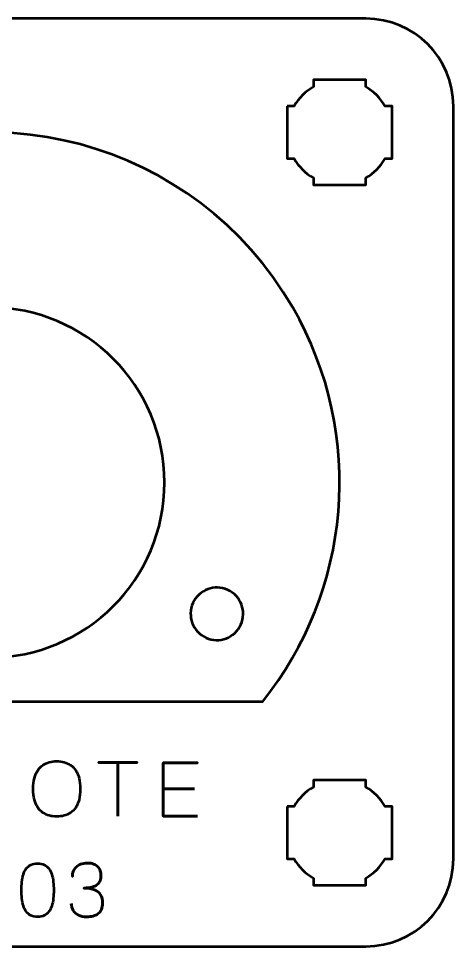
# Model space of a CAD drawing. Header units: centimetres. Extents: x -13.15 to -7.85, y -17.5 to -12.2.
# Drawn here: x -10.33 to -7.85, y -17.5 to -12.2 of the extents above; entities that cross this region are included whole.
import ezdxf

# ---------------------------------------------------------------- set-up
doc = ezdxf.new("R2010")
doc.units = ezdxf.units.CM
doc.header["$MEASUREMENT"] = 0
doc.layers.add('Layer 1', color=7, linetype='Continuous')

msp = doc.modelspace()

# ---------------------------------------------------------------- linework, layer by layer
at = {"layer": 'Layer 1', "lineweight": 53}
for points, knots in [([(-13.15, -17), (-13.15, -17), (-13.15, -12.7), (-13.15, -12.7), (-13.15, -12.7), (-13.15, -12.42391), (-12.92609, -12.2), (-12.65, -12.2), (-12.65, -12.2), (-12.65, -12.2), (-8.35, -12.2), (-8.35, -12.2), (-8.35, -12.2), (-8.07391, -12.2), (-7.85, -12.42391), (-7.85, -12.7), (-7.85, -12.7), (-7.85, -12.7), (-7.85, -17), (-7.85, -17), (-7.85, -17), (-7.85, -17.27609), (-8.07391, -17.5), (-8.35, -17.5), (-8.35, -17.5), (-8.35, -17.5), (-12.65, -17.5), (-12.65, -17.5), (-12.65, -17.5), (-12.92609, -17.5), (-13.15, -17.27609), (-13.15, -17)], [0, 0, 0, 0, 0.125, 0.125, 0.125, 0.125, 0.25, 0.25, 0.25, 0.25, 0.375, 0.375, 0.375, 0.375, 0.5, 0.5, 0.5, 0.5, 0.625, 0.625, 0.625, 0.625, 0.75, 0.75, 0.75, 0.75, 0.875, 0.875, 0.875, 0.875, 1, 1, 1, 1]), ([(-8.8, -12.7), (-8.8, -12.7), (-8.75985, -12.7), (-8.75985, -12.7), (-8.75985, -12.7), (-8.7335, -12.65447), (-8.69553, -12.6165), (-8.65, -12.59015), (-8.65, -12.59015), (-8.65, -12.59015), (-8.65, -12.55), (-8.65, -12.55), (-8.65, -12.55), (-8.65, -12.55), (-8.5, -12.55), (-8.5, -12.55), (-8.5, -12.55), (-8.5, -12.55), (-8.35, -12.55), (-8.35, -12.55), (-8.35, -12.55), (-8.35, -12.55), (-8.35, -12.59015), (-8.35, -12.59015), (-8.35, -12.59015), (-8.30447, -12.6165), (-8.2665, -12.65447), (-8.24015, -12.7), (-8.24015, -12.7), (-8.24015, -12.7), (-8.2, -12.7), (-8.2, -12.7), (-8.2, -12.7), (-8.2, -12.7), (-8.2, -12.85), (-8.2, -12.85), (-8.2, -12.85), (-8.2, -12.85), (-8.2, -13), (-8.2, -13), (-8.2, -13), (-8.2, -13), (-8.24015, -13), (-8.24015, -13), (-8.24015, -13), (-8.2665, -13.04553), (-8.30447, -13.0835), (-8.35, -13.10985), (-8.35, -13.10985), (-8.35, -13.10985), (-8.35, -13.15), (-8.35, -13.15), (-8.35, -13.15), (-8.35, -13.15), (-8.5, -13.15), (-8.5, -13.15), (-8.5, -13.15), (-8.5, -13.15), (-8.65, -13.15), (-8.65, -13.15), (-8.65, -13.15), (-8.65, -13.15), (-8.65, -13.10985), (-8.65, -13.10985), (-8.65, -13.10985), (-8.69553, -13.0835), (-8.7335, -13.04553), (-8.75985, -13), (-8.75985, -13), (-8.75985, -13), (-8.8, -13), (-8.8, -13), (-8.8, -13), (-8.8, -13), (-8.8, -12.85), (-8.8, -12.85), (-8.8, -12.85), (-8.8, -12.85), (-8.8, -12.7), (-8.8, -12.7)], [0, 0, 0, 0, 0.05, 0.05, 0.05, 0.05, 0.1, 0.1, 0.1, 0.1, 0.15, 0.15, 0.15, 0.15, 0.2, 0.2, 0.2, 0.2, 0.25, 0.25, 0.25, 0.25, 0.3, 0.3, 0.3, 0.3, 0.35, 0.35, 0.35, 0.35, 0.4, 0.4, 0.4, 0.4, 0.45, 0.45, 0.45, 0.45, 0.5, 0.5, 0.5, 0.5, 0.55, 0.55, 0.55, 0.55, 0.6, 0.6, 0.6, 0.6, 0.65, 0.65, 0.65, 0.65, 0.7, 0.7, 0.7, 0.7, 0.75, 0.75, 0.75, 0.75, 0.8, 0.8, 0.8, 0.8, 0.85, 0.85, 0.85, 0.85, 0.9, 0.9, 0.9, 0.9, 0.95, 0.95, 0.95, 0.95, 1, 1, 1, 1]), ([(-9.5, -14.85), (-9.5, -15.40218), (-9.94782, -15.85), (-10.5, -15.85), (-10.5, -15.85), (-11.05218, -15.85), (-11.5, -15.40218), (-11.5, -14.85), (-11.5, -14.85), (-11.5, -14.29782), (-11.05218, -13.85), (-10.5, -13.85), (-10.5, -13.85), (-9.94782, -13.85), (-9.5, -14.29782), (-9.5, -14.85)], [0, 0, 0, 0, 0.25, 0.25, 0.25, 0.25, 0.5, 0.5, 0.5, 0.5, 0.75, 0.75, 0.75, 0.75, 1, 1, 1, 1]), ([(-9.27596, -15.7299), (-9.34769, -15.68849), (-9.37228, -15.59673), (-9.33087, -15.525), (-9.33087, -15.525), (-9.28945, -15.45327), (-9.19769, -15.42868), (-9.12596, -15.4701), (-9.12596, -15.4701), (-9.05423, -15.51151), (-9.02964, -15.60327), (-9.07106, -15.675), (-9.07106, -15.675), (-9.11247, -15.74673), (-9.20423, -15.77132), (-9.27596, -15.7299)], [0, 0, 0, 0, 0.25, 0.25, 0.25, 0.25, 0.5, 0.5, 0.5, 0.5, 0.75, 0.75, 0.75, 0.75, 1, 1, 1, 1]), ([(-8.8, -16.7), (-8.8, -16.7), (-8.75985, -16.7), (-8.75985, -16.7), (-8.75985, -16.7), (-8.7335, -16.65447), (-8.69553, -16.6165), (-8.65, -16.59015), (-8.65, -16.59015), (-8.65, -16.59015), (-8.65, -16.55), (-8.65, -16.55), (-8.65, -16.55), (-8.65, -16.55), (-8.5, -16.55), (-8.5, -16.55), (-8.5, -16.55), (-8.5, -16.55), (-8.35, -16.55), (-8.35, -16.55), (-8.35, -16.55), (-8.35, -16.55), (-8.35, -16.59015), (-8.35, -16.59015), (-8.35, -16.59015), (-8.30447, -16.6165), (-8.2665, -16.65447), (-8.24015, -16.7), (-8.24015, -16.7), (-8.24015, -16.7), (-8.2, -16.7), (-8.2, -16.7), (-8.2, -16.7), (-8.2, -16.7), (-8.2, -16.85), (-8.2, -16.85), (-8.2, -16.85), (-8.2, -16.85), (-8.2, -17), (-8.2, -17), (-8.2, -17), (-8.2, -17), (-8.24015, -17), (-8.24015, -17), (-8.24015, -17), (-8.2665, -17.04553), (-8.30447, -17.0835), (-8.35, -17.10985), (-8.35, -17.10985), (-8.35, -17.10985), (-8.35, -17.15), (-8.35, -17.15), (-8.35, -17.15), (-8.35, -17.15), (-8.5, -17.15), (-8.5, -17.15), (-8.5, -17.15), (-8.5, -17.15), (-8.65, -17.15), (-8.65, -17.15), (-8.65, -17.15), (-8.65, -17.15), (-8.65, -17.10985), (-8.65, -17.10985), (-8.65, -17.10985), (-8.69553, -17.0835), (-8.7335, -17.04553), (-8.75985, -17), (-8.75985, -17), (-8.75985, -17), (-8.8, -17), (-8.8, -17), (-8.8, -17), (-8.8, -17), (-8.8, -16.85), (-8.8, -16.85), (-8.8, -16.85), (-8.8, -16.85), (-8.8, -16.7), (-8.8, -16.7)], [0, 0, 0, 0, 0.05, 0.05, 0.05, 0.05, 0.1, 0.1, 0.1, 0.1, 0.15, 0.15, 0.15, 0.15, 0.2, 0.2, 0.2, 0.2, 0.25, 0.25, 0.25, 0.25, 0.3, 0.3, 0.3, 0.3, 0.35, 0.35, 0.35, 0.35, 0.4, 0.4, 0.4, 0.4, 0.45, 0.45, 0.45, 0.45, 0.5, 0.5, 0.5, 0.5, 0.55, 0.55, 0.55, 0.55, 0.6, 0.6, 0.6, 0.6, 0.65, 0.65, 0.65, 0.65, 0.7, 0.7, 0.7, 0.7, 0.75, 0.75, 0.75, 0.75, 0.8, 0.8, 0.8, 0.8, 0.85, 0.85, 0.85, 0.85, 0.9, 0.9, 0.9, 0.9, 0.95, 0.95, 0.95, 0.95, 1, 1, 1, 1])]:
    msp.add_open_spline(points, degree=3, knots=knots, dxfattribs=at)
at = {"layer": 'Layer 1', "color": 5, "lineweight": 53}
for points, knots in [([(-11.5, -13.11795), (-10.54359, -12.56576), (-9.32013, -12.89359), (-8.76795, -13.85), (-8.76795, -13.85), (-8.3441, -14.58412), (-8.43879, -15.47555), (-8.93821, -16.1), (-8.93821, -16.1), (-8.93821, -16.1), (-12.06154, -16.1), (-12.06154, -16.1), (-12.06154, -16.1), (-12.12366, -16.02222), (-12.18076, -15.93883), (-12.23205, -15.85), (-12.23205, -15.85), (-12.78424, -14.89359), (-12.45641, -13.67013), (-11.5, -13.11795)], [0, 0, 0, 0, 0.2, 0.2, 0.2, 0.2, 0.4, 0.4, 0.4, 0.4, 0.6, 0.6, 0.6, 0.6, 0.8, 0.8, 0.8, 0.8, 1, 1, 1, 1]), ([(-10.11565, -16.7579), (-10.10076, -16.75797), (-10.08665, -16.75621), (-10.07318, -16.75275), (-10.07318, -16.75275), (-10.05977, -16.74922), (-10.0475, -16.74372), (-10.03628, -16.7361), (-10.03628, -16.7361), (-10.02506, -16.72855), (-10.01532, -16.7186), (-10.00707, -16.70632), (-10.00707, -16.70632), (-9.99881, -16.69405), (-9.99246, -16.67916), (-9.98795, -16.66166), (-9.98795, -16.66166), (-9.98336, -16.64417), (-9.9811, -16.62377), (-9.98103, -16.60042), (-9.98103, -16.60042), (-9.9811, -16.57707), (-9.98336, -16.55668), (-9.98795, -16.53911), (-9.98795, -16.53911), (-9.99246, -16.52154), (-9.99881, -16.50658), (-10.00707, -16.49424), (-10.00707, -16.49424), (-10.01532, -16.48189), (-10.02506, -16.47187), (-10.03628, -16.46418), (-10.03628, -16.46418), (-10.0475, -16.45649), (-10.05977, -16.45092), (-10.07318, -16.44732), (-10.07318, -16.44732), (-10.08665, -16.44379), (-10.10076, -16.44203), (-10.11565, -16.4421), (-10.11565, -16.4421), (-10.13054, -16.44203), (-10.14465, -16.44379), (-10.15813, -16.44732), (-10.15813, -16.44732), (-10.17153, -16.45092), (-10.18381, -16.45649), (-10.19503, -16.46418), (-10.19503, -16.46418), (-10.20624, -16.47187), (-10.21598, -16.48189), (-10.22424, -16.49424), (-10.22424, -16.49424), (-10.23249, -16.50658), (-10.23884, -16.52154), (-10.24336, -16.53911), (-10.24336, -16.53911), (-10.24794, -16.55668), (-10.2502, -16.57707), (-10.25027, -16.60042), (-10.25027, -16.60042), (-10.2502, -16.62377), (-10.24794, -16.64417), (-10.24336, -16.66166), (-10.24336, -16.66166), (-10.23884, -16.67916), (-10.23249, -16.69405), (-10.22424, -16.70632), (-10.22424, -16.70632), (-10.21598, -16.7186), (-10.20624, -16.72855), (-10.19503, -16.7361), (-10.19503, -16.7361), (-10.18381, -16.74372), (-10.17153, -16.74922), (-10.15813, -16.75275), (-10.15813, -16.75275), (-10.14465, -16.75621), (-10.13054, -16.75797), (-10.11565, -16.7579)], [0, 0, 0, 0, 0.05, 0.05, 0.05, 0.05, 0.1, 0.1, 0.1, 0.1, 0.15, 0.15, 0.15, 0.15, 0.2, 0.2, 0.2, 0.2, 0.25, 0.25, 0.25, 0.25, 0.3, 0.3, 0.3, 0.3, 0.35, 0.35, 0.35, 0.35, 0.4, 0.4, 0.4, 0.4, 0.45, 0.45, 0.45, 0.45, 0.5, 0.5, 0.5, 0.5, 0.55, 0.55, 0.55, 0.55, 0.6, 0.6, 0.6, 0.6, 0.65, 0.65, 0.65, 0.65, 0.7, 0.7, 0.7, 0.7, 0.75, 0.75, 0.75, 0.75, 0.8, 0.8, 0.8, 0.8, 0.85, 0.85, 0.85, 0.85, 0.9, 0.9, 0.9, 0.9, 0.95, 0.95, 0.95, 0.95, 1, 1, 1, 1]), ([(-10.11565, -16.7579), (-10.10076, -16.75797), (-10.08665, -16.75621), (-10.07318, -16.75275), (-10.07318, -16.75275), (-10.05977, -16.74922), (-10.0475, -16.74372), (-10.03628, -16.7361), (-10.03628, -16.7361), (-10.02506, -16.72855), (-10.01532, -16.7186), (-10.00707, -16.70632), (-10.00707, -16.70632), (-9.99881, -16.69405), (-9.99246, -16.67916), (-9.98795, -16.66166), (-9.98795, -16.66166), (-9.98336, -16.64417), (-9.9811, -16.62377), (-9.98103, -16.60042), (-9.98103, -16.60042), (-9.9811, -16.57707), (-9.98336, -16.55668), (-9.98795, -16.53911), (-9.98795, -16.53911), (-9.99246, -16.52154), (-9.99881, -16.50658), (-10.00707, -16.49424), (-10.00707, -16.49424), (-10.01532, -16.48189), (-10.02506, -16.47187), (-10.03628, -16.46418), (-10.03628, -16.46418), (-10.0475, -16.45649), (-10.05977, -16.45092), (-10.07318, -16.44732), (-10.07318, -16.44732), (-10.08665, -16.44379), (-10.10076, -16.44203), (-10.11565, -16.4421), (-10.11565, -16.4421), (-10.13054, -16.44203), (-10.14465, -16.44379), (-10.15813, -16.44732), (-10.15813, -16.44732), (-10.17153, -16.45092), (-10.18381, -16.45649), (-10.19503, -16.46418), (-10.19503, -16.46418), (-10.20624, -16.47187), (-10.21598, -16.48189), (-10.22424, -16.49424), (-10.22424, -16.49424), (-10.23249, -16.50658), (-10.23884, -16.52154), (-10.24336, -16.53911), (-10.24336, -16.53911), (-10.24794, -16.55668), (-10.2502, -16.57707), (-10.25027, -16.60042), (-10.25027, -16.60042), (-10.2502, -16.62377), (-10.24794, -16.64417), (-10.24336, -16.66166), (-10.24336, -16.66166), (-10.23884, -16.67916), (-10.23249, -16.69405), (-10.22424, -16.70632), (-10.22424, -16.70632), (-10.21598, -16.7186), (-10.20624, -16.72855), (-10.19503, -16.7361), (-10.19503, -16.7361), (-10.18381, -16.74372), (-10.17153, -16.74922), (-10.15813, -16.75275), (-10.15813, -16.75275), (-10.14465, -16.75621), (-10.13054, -16.75797), (-10.11565, -16.7579)], [0, 0, 0, 0, 0.05, 0.05, 0.05, 0.05, 0.1, 0.1, 0.1, 0.1, 0.15, 0.15, 0.15, 0.15, 0.2, 0.2, 0.2, 0.2, 0.25, 0.25, 0.25, 0.25, 0.3, 0.3, 0.3, 0.3, 0.35, 0.35, 0.35, 0.35, 0.4, 0.4, 0.4, 0.4, 0.45, 0.45, 0.45, 0.45, 0.5, 0.5, 0.5, 0.5, 0.55, 0.55, 0.55, 0.55, 0.6, 0.6, 0.6, 0.6, 0.65, 0.65, 0.65, 0.65, 0.7, 0.7, 0.7, 0.7, 0.75, 0.75, 0.75, 0.75, 0.8, 0.8, 0.8, 0.8, 0.85, 0.85, 0.85, 0.85, 0.9, 0.9, 0.9, 0.9, 0.95, 0.95, 0.95, 0.95, 1, 1, 1, 1]), ([(-9.76683, -16.75536), (-9.76683, -16.75536), (-9.76683, -16.45014), (-9.76683, -16.45014), (-9.76683, -16.45014), (-9.76683, -16.45014), (-9.87647, -16.45014), (-9.87647, -16.45014), (-9.87647, -16.45014), (-9.87647, -16.45014), (-9.65634, -16.45014), (-9.65634, -16.45014), (-9.65634, -16.45014), (-9.65634, -16.45014), (-9.76683, -16.45014), (-9.76683, -16.45014), (-9.76683, -16.45014), (-9.76683, -16.45014), (-9.76683, -16.75536), (-9.76683, -16.75536)], [0, 0, 0, 0, 0.2, 0.2, 0.2, 0.2, 0.4, 0.4, 0.4, 0.4, 0.6, 0.6, 0.6, 0.6, 0.8, 0.8, 0.8, 0.8, 1, 1, 1, 1]), ([(-9.31133, -16.75536), (-9.31133, -16.75536), (-9.5086, -16.75536), (-9.5086, -16.75536), (-9.5086, -16.75536), (-9.5086, -16.75536), (-9.5086, -16.45183), (-9.5086, -16.45183), (-9.5086, -16.45183), (-9.5086, -16.45183), (-9.31133, -16.45183), (-9.31133, -16.45183), (-9.31133, -16.45183), (-9.31133, -16.45183), (-9.5086, -16.45183), (-9.5086, -16.45183), (-9.5086, -16.45183), (-9.5086, -16.45183), (-9.5086, -16.75536), (-9.5086, -16.75536), (-9.5086, -16.75536), (-9.5086, -16.75536), (-9.31133, -16.75536), (-9.31133, -16.75536)], [0, 0, 0, 0, 0.1666667, 0.1666667, 0.1666667, 0.1666667, 0.3333333, 0.3333333, 0.3333333, 0.3333333, 0.5, 0.5, 0.5, 0.5, 0.6666667, 0.6666667, 0.6666667, 0.6666667, 0.8333333, 0.8333333, 0.8333333, 0.8333333, 1, 1, 1, 1]), ([(-9.32826, -16.59915), (-9.32826, -16.59915), (-9.5086, -16.59915), (-9.5086, -16.59915), (-9.5086, -16.59915), (-9.5086, -16.59915), (-9.32826, -16.59915), (-9.32826, -16.59915)], [0, 0, 0, 0, 0.5, 0.5, 0.5, 0.5, 1, 1, 1, 1]), ([(-10.22487, -17.33067), (-10.21006, -17.3306), (-10.19729, -17.32799), (-10.18663, -17.32291), (-10.18663, -17.32291), (-10.17605, -17.31783), (-10.16723, -17.31056), (-10.16018, -17.30132), (-10.16018, -17.30132), (-10.15319, -17.29201), (-10.14769, -17.281), (-10.1436, -17.2683), (-10.1436, -17.2683), (-10.13957, -17.2556), (-10.13668, -17.2417), (-10.13506, -17.22646), (-10.13506, -17.22646), (-10.13336, -17.21122), (-10.13252, -17.1952), (-10.13259, -17.17827), (-10.13259, -17.17827), (-10.13252, -17.16141), (-10.13336, -17.14539), (-10.13506, -17.13022), (-10.13506, -17.13022), (-10.13668, -17.11505), (-10.13957, -17.10108), (-10.1436, -17.08838), (-10.1436, -17.08838), (-10.14769, -17.07575), (-10.15319, -17.06475), (-10.16018, -17.05536), (-10.16018, -17.05536), (-10.16723, -17.04605), (-10.17605, -17.03878), (-10.18663, -17.0337), (-10.18663, -17.0337), (-10.19729, -17.02855), (-10.21006, -17.02594), (-10.22487, -17.02587), (-10.22487, -17.02587), (-10.23969, -17.02594), (-10.25246, -17.02855), (-10.26312, -17.0337), (-10.26312, -17.0337), (-10.2737, -17.03878), (-10.28252, -17.04605), (-10.28957, -17.05536), (-10.28957, -17.05536), (-10.29656, -17.06475), (-10.30206, -17.07575), (-10.30615, -17.08838), (-10.30615, -17.08838), (-10.31018, -17.10108), (-10.31307, -17.11505), (-10.31469, -17.13022), (-10.31469, -17.13022), (-10.31638, -17.14539), (-10.31723, -17.16141), (-10.31716, -17.17827), (-10.31716, -17.17827), (-10.31723, -17.1952), (-10.31638, -17.21122), (-10.31469, -17.22646), (-10.31469, -17.22646), (-10.31307, -17.2417), (-10.31018, -17.2556), (-10.30615, -17.2683), (-10.30615, -17.2683), (-10.30206, -17.281), (-10.29656, -17.29201), (-10.28957, -17.30132), (-10.28957, -17.30132), (-10.28252, -17.31056), (-10.2737, -17.31783), (-10.26312, -17.32291), (-10.26312, -17.32291), (-10.25246, -17.32799), (-10.23969, -17.3306), (-10.22487, -17.33067)], [0, 0, 0, 0, 0.05, 0.05, 0.05, 0.05, 0.1, 0.1, 0.1, 0.1, 0.15, 0.15, 0.15, 0.15, 0.2, 0.2, 0.2, 0.2, 0.25, 0.25, 0.25, 0.25, 0.3, 0.3, 0.3, 0.3, 0.35, 0.35, 0.35, 0.35, 0.4, 0.4, 0.4, 0.4, 0.45, 0.45, 0.45, 0.45, 0.5, 0.5, 0.5, 0.5, 0.55, 0.55, 0.55, 0.55, 0.6, 0.6, 0.6, 0.6, 0.65, 0.65, 0.65, 0.65, 0.7, 0.7, 0.7, 0.7, 0.75, 0.75, 0.75, 0.75, 0.8, 0.8, 0.8, 0.8, 0.85, 0.85, 0.85, 0.85, 0.9, 0.9, 0.9, 0.9, 0.95, 0.95, 0.95, 0.95, 1, 1, 1, 1]), ([(-10.22487, -17.33067), (-10.21006, -17.3306), (-10.19729, -17.32799), (-10.18663, -17.32291), (-10.18663, -17.32291), (-10.17605, -17.31783), (-10.16723, -17.31056), (-10.16018, -17.30132), (-10.16018, -17.30132), (-10.15319, -17.29201), (-10.14769, -17.281), (-10.1436, -17.2683), (-10.1436, -17.2683), (-10.13957, -17.2556), (-10.13668, -17.2417), (-10.13506, -17.22646), (-10.13506, -17.22646), (-10.13336, -17.21122), (-10.13252, -17.1952), (-10.13259, -17.17827), (-10.13259, -17.17827), (-10.13252, -17.16141), (-10.13336, -17.14539), (-10.13506, -17.13022), (-10.13506, -17.13022), (-10.13668, -17.11505), (-10.13957, -17.10108), (-10.1436, -17.08838), (-10.1436, -17.08838), (-10.14769, -17.07575), (-10.15319, -17.06475), (-10.16018, -17.05536), (-10.16018, -17.05536), (-10.16723, -17.04605), (-10.17605, -17.03878), (-10.18663, -17.0337), (-10.18663, -17.0337), (-10.19729, -17.02855), (-10.21006, -17.02594), (-10.22487, -17.02587), (-10.22487, -17.02587), (-10.23969, -17.02594), (-10.25246, -17.02855), (-10.26312, -17.0337), (-10.26312, -17.0337), (-10.2737, -17.03878), (-10.28252, -17.04605), (-10.28957, -17.05536), (-10.28957, -17.05536), (-10.29656, -17.06475), (-10.30206, -17.07575), (-10.30615, -17.08838), (-10.30615, -17.08838), (-10.31018, -17.10108), (-10.31307, -17.11505), (-10.31469, -17.13022), (-10.31469, -17.13022), (-10.31638, -17.14539), (-10.31723, -17.16141), (-10.31716, -17.17827), (-10.31716, -17.17827), (-10.31723, -17.1952), (-10.31638, -17.21122), (-10.31469, -17.22646), (-10.31469, -17.22646), (-10.31307, -17.2417), (-10.31018, -17.2556), (-10.30615, -17.2683), (-10.30615, -17.2683), (-10.30206, -17.281), (-10.29656, -17.29201), (-10.28957, -17.30132), (-10.28957, -17.30132), (-10.28252, -17.31056), (-10.2737, -17.31783), (-10.26312, -17.32291), (-10.26312, -17.32291), (-10.25246, -17.32799), (-10.23969, -17.3306), (-10.22487, -17.33067)], [0, 0, 0, 0, 0.05, 0.05, 0.05, 0.05, 0.1, 0.1, 0.1, 0.1, 0.15, 0.15, 0.15, 0.15, 0.2, 0.2, 0.2, 0.2, 0.25, 0.25, 0.25, 0.25, 0.3, 0.3, 0.3, 0.3, 0.35, 0.35, 0.35, 0.35, 0.4, 0.4, 0.4, 0.4, 0.45, 0.45, 0.45, 0.45, 0.5, 0.5, 0.5, 0.5, 0.55, 0.55, 0.55, 0.55, 0.6, 0.6, 0.6, 0.6, 0.65, 0.65, 0.65, 0.65, 0.7, 0.7, 0.7, 0.7, 0.75, 0.75, 0.75, 0.75, 0.8, 0.8, 0.8, 0.8, 0.85, 0.85, 0.85, 0.85, 0.9, 0.9, 0.9, 0.9, 0.95, 0.95, 0.95, 0.95, 1, 1, 1, 1]), ([(-10.03226, -17.25405), (-10.03219, -17.26929), (-10.02866, -17.28255), (-10.02168, -17.29405), (-10.02168, -17.29405), (-10.01469, -17.30548), (-10.00474, -17.31444), (-9.99176, -17.32086), (-9.99176, -17.32086), (-9.97878, -17.32728), (-9.96319, -17.33053), (-9.94505, -17.33067), (-9.94505, -17.33067), (-9.93144, -17.33067), (-9.91909, -17.32926), (-9.90787, -17.3263), (-9.90787, -17.3263), (-9.89672, -17.32333), (-9.88713, -17.31875), (-9.87901, -17.31247), (-9.87901, -17.31247), (-9.8709, -17.30619), (-9.86469, -17.29807), (-9.86025, -17.2882), (-9.86025, -17.2882), (-9.85587, -17.27825), (-9.85369, -17.26632), (-9.85362, -17.25235), (-9.85362, -17.25235), (-9.85354, -17.23373), (-9.85735, -17.21799), (-9.8649, -17.20522), (-9.8649, -17.20522), (-9.87245, -17.19245), (-9.88417, -17.18286), (-9.8999, -17.1763), (-9.8999, -17.1763), (-9.91563, -17.16973), (-9.93581, -17.16642), (-9.96029, -17.16642), (-9.96029, -17.16642), (-9.94202, -17.16649), (-9.92671, -17.1648), (-9.91422, -17.16134), (-9.91422, -17.16134), (-9.9018, -17.15788), (-9.89186, -17.15301), (-9.88438, -17.14666), (-9.88438, -17.14666), (-9.8769, -17.14038), (-9.87147, -17.1329), (-9.86822, -17.1243), (-9.86822, -17.1243), (-9.8649, -17.11576), (-9.86328, -17.10638), (-9.86335, -17.09615), (-9.86335, -17.09615), (-9.86328, -17.08591), (-9.86469, -17.07646), (-9.86751, -17.06771), (-9.86751, -17.06771), (-9.87027, -17.05896), (-9.87478, -17.05127), (-9.88092, -17.04471), (-9.88092, -17.04471), (-9.88706, -17.03815), (-9.89517, -17.033), (-9.90512, -17.02933), (-9.90512, -17.02933), (-9.91514, -17.02566), (-9.92735, -17.02383), (-9.94167, -17.02376), (-9.94167, -17.02376), (-9.95592, -17.02383), (-9.96841, -17.02594), (-9.97899, -17.03004), (-9.97899, -17.03004), (-9.98965, -17.03413), (-9.99839, -17.0397), (-10.00545, -17.04683), (-10.00545, -17.04683), (-10.01243, -17.05395), (-10.01766, -17.06207), (-10.02111, -17.07124), (-10.02111, -17.07124), (-10.02464, -17.08041), (-10.02633, -17.09015), (-10.02633, -17.10038), (-10.02633, -17.10038), (-10.02633, -17.09015), (-10.02464, -17.08041), (-10.02111, -17.07124), (-10.02111, -17.07124), (-10.01766, -17.06207), (-10.01243, -17.05395), (-10.00545, -17.04683), (-10.00545, -17.04683), (-9.99839, -17.0397), (-9.98965, -17.03413), (-9.97899, -17.03004), (-9.97899, -17.03004), (-9.96841, -17.02594), (-9.95592, -17.02383), (-9.94167, -17.02376), (-9.94167, -17.02376), (-9.92735, -17.02383), (-9.91514, -17.02566), (-9.90512, -17.02933), (-9.90512, -17.02933), (-9.89517, -17.033), (-9.88706, -17.03815), (-9.88092, -17.04471), (-9.88092, -17.04471), (-9.87478, -17.05127), (-9.87027, -17.05896), (-9.86751, -17.06771), (-9.86751, -17.06771), (-9.86469, -17.07646), (-9.86328, -17.08591), (-9.86335, -17.09615), (-9.86335, -17.09615), (-9.86328, -17.10638), (-9.8649, -17.11576), (-9.86822, -17.1243), (-9.86822, -17.1243), (-9.87147, -17.1329), (-9.8769, -17.14038), (-9.88438, -17.14666), (-9.88438, -17.14666), (-9.89186, -17.15301), (-9.9018, -17.15788), (-9.91422, -17.16134), (-9.91422, -17.16134), (-9.92671, -17.1648), (-9.94202, -17.16649), (-9.96029, -17.16642), (-9.96029, -17.16642), (-9.93581, -17.16642), (-9.91563, -17.16973), (-9.8999, -17.1763), (-9.8999, -17.1763), (-9.88417, -17.18286), (-9.87245, -17.19245), (-9.8649, -17.20522), (-9.8649, -17.20522), (-9.85735, -17.21799), (-9.85354, -17.23373), (-9.85362, -17.25235), (-9.85362, -17.25235), (-9.85369, -17.26632), (-9.85587, -17.27825), (-9.86025, -17.2882), (-9.86025, -17.2882), (-9.86469, -17.29807), (-9.8709, -17.30619), (-9.87901, -17.31247), (-9.87901, -17.31247), (-9.88713, -17.31875), (-9.89672, -17.32333), (-9.90787, -17.3263), (-9.90787, -17.3263), (-9.91909, -17.32926), (-9.93144, -17.33067), (-9.94505, -17.33067), (-9.94505, -17.33067), (-9.96319, -17.33053), (-9.97878, -17.32728), (-9.99176, -17.32086), (-9.99176, -17.32086), (-10.00474, -17.31444), (-10.01469, -17.30548), (-10.02168, -17.29405), (-10.02168, -17.29405), (-10.02866, -17.28255), (-10.03219, -17.26929), (-10.03226, -17.25405)], [0, 0, 0, 0, 0.0227273, 0.0227273, 0.0227273, 0.0227273, 0.0454545, 0.0454545, 0.0454545, 0.0454545, 0.0681818, 0.0681818, 0.0681818, 0.0681818, 0.0909091, 0.0909091, 0.0909091, 0.0909091, 0.1136364, 0.1136364, 0.1136364, 0.1136364, 0.1363636, 0.1363636, 0.1363636, 0.1363636, 0.1590909, 0.1590909, 0.1590909, 0.1590909, 0.1818182, 0.1818182, 0.1818182, 0.1818182, 0.2045455, 0.2045455, 0.2045455, 0.2045455, 0.2272727, 0.2272727, 0.2272727, 0.2272727, 0.25, 0.25, 0.25, 0.25, 0.2727273, 0.2727273, 0.2727273, 0.2727273, 0.2954545, 0.2954545, 0.2954545, 0.2954545, 0.3181818, 0.3181818, 0.3181818, 0.3181818, 0.3409091, 0.3409091, 0.3409091, 0.3409091, 0.3636364, 0.3636364, 0.3636364, 0.3636364, 0.3863636, 0.3863636, 0.3863636, 0.3863636, 0.4090909, 0.4090909, 0.4090909, 0.4090909, 0.4318182, 0.4318182, 0.4318182, 0.4318182, 0.4545455, 0.4545455, 0.4545455, 0.4545455, 0.4772727, 0.4772727, 0.4772727, 0.4772727, 0.5, 0.5, 0.5, 0.5, 0.5227273, 0.5227273, 0.5227273, 0.5227273, 0.5454545, 0.5454545, 0.5454545, 0.5454545, 0.5681818, 0.5681818, 0.5681818, 0.5681818, 0.5909091, 0.5909091, 0.5909091, 0.5909091, 0.6136364, 0.6136364, 0.6136364, 0.6136364, 0.6363636, 0.6363636, 0.6363636, 0.6363636, 0.6590909, 0.6590909, 0.6590909, 0.6590909, 0.6818182, 0.6818182, 0.6818182, 0.6818182, 0.7045455, 0.7045455, 0.7045455, 0.7045455, 0.7272727, 0.7272727, 0.7272727, 0.7272727, 0.75, 0.75, 0.75, 0.75, 0.7727273, 0.7727273, 0.7727273, 0.7727273, 0.7954545, 0.7954545, 0.7954545, 0.7954545, 0.8181818, 0.8181818, 0.8181818, 0.8181818, 0.8409091, 0.8409091, 0.8409091, 0.8409091, 0.8636364, 0.8636364, 0.8636364, 0.8636364, 0.8863636, 0.8863636, 0.8863636, 0.8863636, 0.9090909, 0.9090909, 0.9090909, 0.9090909, 0.9318182, 0.9318182, 0.9318182, 0.9318182, 0.9545455, 0.9545455, 0.9545455, 0.9545455, 0.9772727, 0.9772727, 0.9772727, 0.9772727, 1, 1, 1, 1])]:
    msp.add_open_spline(points, degree=3, knots=knots, dxfattribs=at)

doc.saveas('drawing.dxf')
